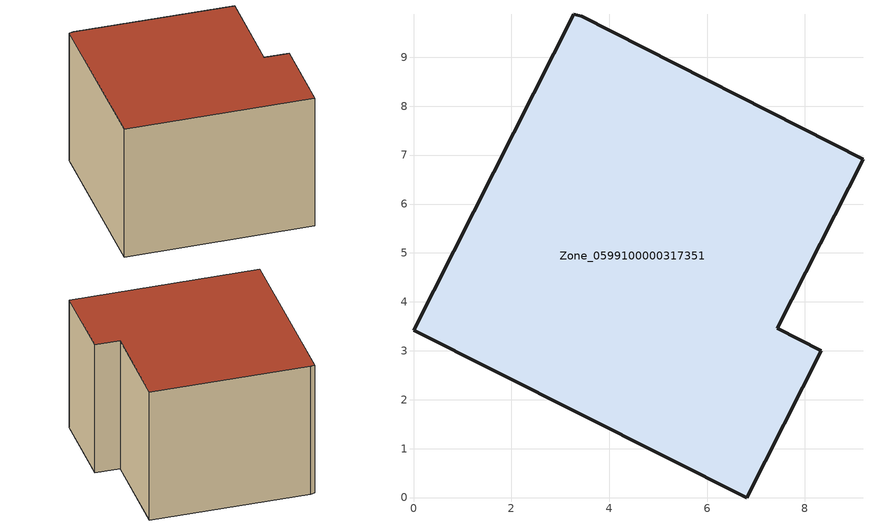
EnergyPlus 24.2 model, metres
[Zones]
Zone_0599100000317351
 floor ground (C_G): 3.28,9.88 3.44,9.84 9.19,6.91 7.43,3.46 8.33,3 6.81,0 0,3.42 z0
 wall outside (C_F): 6.81,0 8.33,3 7.43,3.46 9.19,6.91 3.44,9.84 3.28,9.88 0,3.42 6.81,0 z0:5.76
 roof outside (C_R): 3.44,9.84 3.28,9.88 0,3.42 6.81,0 8.33,3 7.43,3.46 9.19,6.91 z5.76
[BUILDING]
Pand.0599100000317351: North Axis=0; Terrain=City; Loads Convergence Tolerance Value=0.04; Temperature Convergence Tolerance Value=0.4; Solar Distribution=FullExterior; Maximum Number of Warmup Days=25; Minimum Number of Warmup Days=1
[Site:Location]
Rotterdam.The.Hague.AP_ZH_NLD Design_Conditions: Latitude=51.96; Longitude=4.45; Time Zone=1; Elevation=-4.5
[SITE:GROUNDTEMPERATURE:BUILDINGSURFACE]
18, 18, 18, 18, 18, 18, 18, 18, 18, 18, 18, 18
[MATERIAL] Thermal Absorptance=0.9; Solar Absorptance=0.7; Visible Absorptance=0.7
Name | Roughness | Thickness | Conductivity | Density | Specific Heat
G.TI.1975-1991 | MediumSmooth | 0.15 | 0.288461 | 540 | 1210
F.TI.1975-1991 | Rough | 0.3 | 0.230769 | 1920 | 840
R.TI.1975-1991 | MediumRough | 0.2 | 0.153846 | 1500 | 1000
[CONSTRUCTION]
C_G: G.TI.1975-1991
C_F: F.TI.1975-1991
C_R: R.TI.1975-1991
[ZONE]
Zone_0599100000317351: Type=1; Multiplier=1; Ceiling Height=Autocalculate; Volume=Autocalculate; Floor Area=autocalculate; Part of Total Floor Area=Yes
[ZONEINFILTRATION:DESIGNFLOWRATE]
Infil_Zone_0599100000317351: Zone or ZoneList or Space or SpaceList=Zone_0599100000317351; Schedule=AlwaysOn; Design Flow Rate Calculation Method=Flow/Area; Flow Rate per Floor Area=0.003; Constant Term Coefficient=1; Temperature Term Coefficient=0; Velocity Term Coefficient=0; Velocity Squared Term Coefficient=0
[HVACTEMPLATE:ZONE:IDEALLOADSAIRSYSTEM]
Zone_0599100000317351: Maximum Heating Supply Air Temperature=50; Minimum Cooling Supply Air Temperature=13; Maximum Heating Supply Air Humidity Ratio=0.0156; Minimum Cooling Supply Air Humidity Ratio=0.0077; Heating Limit=NoLimit; Cooling Limit=NoLimit; Dehumidification Control Type=ConstantSensibleHeatRatio; Cooling Sensible Heat Ratio=0.7; Dehumidification Setpoint=60; Humidification Control Type=None; Humidification Setpoint=30; Outdoor Air Method=None; Outdoor Air Flow Rate per Person=0.00944; Outdoor Air Flow Rate per Zone Floor Area=0; Outdoor Air Flow Rate per Zone=0; Demand Controlled Ventilation Type=None; Outdoor Air Economizer Type=NoEconomizer; Heat Recovery Type=None; Sensible Heat Recovery Effectiveness=0.7; Latent Heat Recovery Effectiveness=0.65
[ZONECONTROL:THERMOSTAT]
ThermostatControl_Zone_0599100000317351: Zone or ZoneList=Zone_0599100000317351; Control Type Schedule=DualSetpointControlType; Control 1=Thermostat_Zone_0599100000317351; Temperature Difference Between Cutout And Setpoint=0
[THERMOSTATSETPOINT:DUALSETPOINT]
Thermostat_Zone_0599100000317351: Heating Setpoint Temperature Schedule=HeatingSetpoint_Zone_0599100000317351; Cooling Setpoint Temperature Schedule=CoolingSetpoint_Zone_0599100000317351
[SCHEDULE:COMPACT]
HeatingSetpoint_Zone_0599100000317351: Through: 12/31, For: AllDays, Until: 24:00, 21
CoolingSetpoint_Zone_0599100000317351: Through: 12/31, For: AllDays, Until: 24:00, 24
DualSetpointControlType: Through: 12/31, For: AllDays, Until: 24:00, 4
AlwaysOn: Through: 12/31, For: AllDays, Until: 24:00, 1
